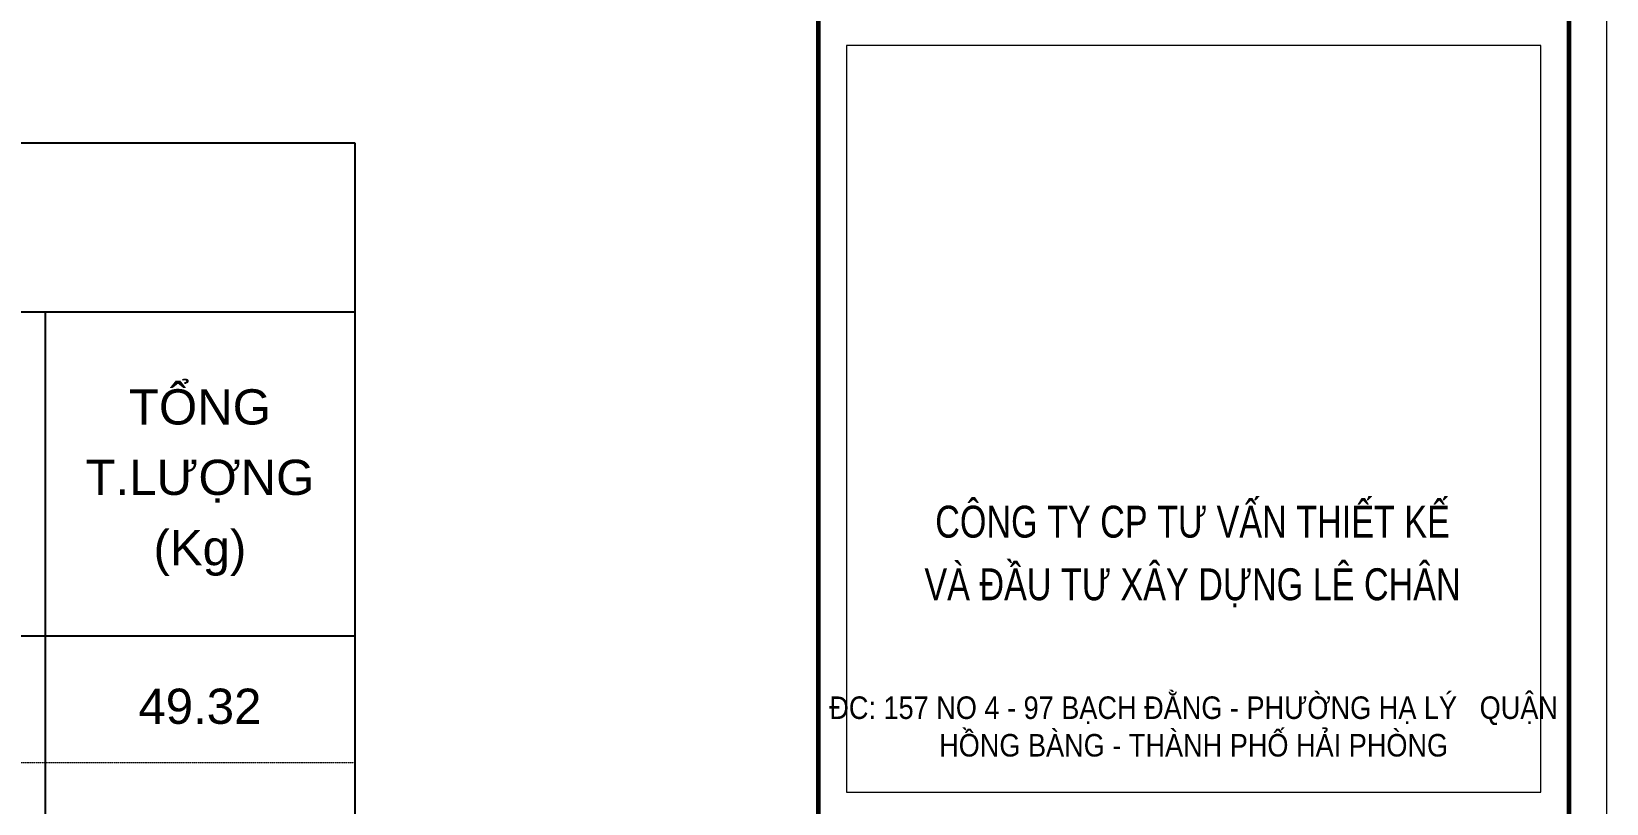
# Model space of a CAD drawing. Header units: millimetres. Extents: x 108335 to 288936, y -578047 to -548347.
# Drawn here: x 283900 to 288936, y -555741 to -553275 of the extents above; entities that cross this region are included whole.
import ezdxf
from ezdxf.enums import TextEntityAlignment as Align

# ---------------------------------------------------------------- set-up
doc = ezdxf.new("R2010")
doc.units = ezdxf.units.MM
doc.header["$MEASUREMENT"] = 0
doc.linetypes.add('HIDDEN', pattern=[0.375, 0.25, -0.125])
doc.layers.get('Defpoints').update_dxf_attribs({"color": 1})
doc.layers.add('Khungten_LCDI', color=7, linetype='Continuous')
for name, color, linetype, lineweight in [('LC MANH DUT', 35, 'HIDDEN', 5), ('LC Net thay', 7, 'Continuous', 25), ('LC Text1', 3, 'Continuous', 20)]:
    doc.layers.add(name, color=color, linetype=linetype, lineweight=lineweight)
doc.styles.add('Hoa', font='micross.ttf')
doc.styles.add('Khungten', font='VHAVAN.TTF', dxfattribs={"width": 0.9, "height": 5000})
doc.styles.add('Thuong', font='micross.ttf')
doc.styles.add('Title', font='VHBLACK.TTF', dxfattribs={"width": 0.8})

# ---------------------------------------------------------------- blocks, each defined once
blk = doc.blocks.new('Nha o can bo nhan vien Trung doan')
at = {"layer": 'Defpoints', "lineweight": 0}
blk.add_lwpolyline([(-1200.00012343745, -14850.00004839799), (-1200.00012343745, 14849.99995158711), (40799.99878725787, 14849.99995158711), (40799.99878725787, -14850.00004839799)], close=True, dxfattribs=at)
at = {"layer": 'Khungten_LCDI', "color": 5, "lineweight": 60}
blk.add_line((36600.02561790129, 14649.99995158711), (36600.02561790129, -14650.00004839799), dxfattribs=at)
at = {"layer": 'Khungten_LCDI', "color": 5, "lineweight": 25}
blk.add_line((40599.99878731748, -14650.00004839799), (40599.99878731748, 14649.99995158711), dxfattribs=at)
at = {"layer": 'Khungten_LCDI', "color": 5, "lineweight": 60}
blk.add_lwpolyline([(-0.0001238546828972, -14650.00004839799), (-0.0001238546828972, 14649.99995158711), (40599.99878731748, 14649.99995158711), (40599.99878731748, -14650.00004839799)], close=True, dxfattribs=at)
at = {"layer": 'Khungten_LCDI', "color": 9, "lineweight": 15}
blk.add_lwpolyline([(36750.0248122253, 2587.221389470175), (40449.99959302326, 2587.221389470175), (40449.99959302326, 6561.543118124687), (36750.0248122253, 6561.543118124687)], close=True, dxfattribs=at)
at = {"color": 7, "style": 'Title', "width": 0.8}
for s, p in [('c«ng ty cp t\xad vÊn thiÕt kÕ', (38594.21898141881, 3941.873547541157)), ('vµ ®Çu t\xad x©y dùng lª ch©n', (38594.21898141881, 3608.58728955234))]:
    blk.add_text(s, height=169.9999955908556, dxfattribs=at).set_placement(p, align=Align.CENTER)
at = {"color": 7, "insert": (38600.01220262428, 3096.45683442288), "char_height": 120, "attachment_point": 2, "style": 'Khungten'}
blk.add_mtext_dynamic_manual_height_columns('®c: 157 no 4 - 97 b¹ch ®»ng - ph\xadêng h¹ lý   quËn hång bµng - thµnh phè h¶i phßng ', width=3886.568828173215, gutter_width=25, heights=[0], dxfattribs=at)
at = {"color": 7, "style": 'Khungten', "width": 0.8}
for tag, p in [('REVISION', (39498.75250059744, -10746.30400287262)), ('NGAYHT', (39546.07401225348, -11609.37096477947))]:
    blk.add_attdef(tag, text='', height=199.998925739526, dxfattribs=at).set_placement(p, align=Align.CENTER)
at = {"layer": 'LC Text1', "style": 'Title', "width": 1.485915225563214}
for tag, p, p2 in [('TENBANVE1', (36912.65752101321, -8885.760287350926), (40339.144821588, -8885.760287350926)), ('TENBANVE2', (36912.65752101321, -9562.465612738344), (40339.144821588, -9562.465612738344))]:
    blk.add_attdef(tag, text='', height=249.9999935159642, dxfattribs=at).set_placement(p, p2, align=Align.FIT)
at = {"layer": 'LC Text1', "style": 'Title', "width": 0.7}
blk.add_attdef('SOBANVE', text='', height=249.9999935159642, dxfattribs=at).set_placement((39561.98211139818, -13896.18076664111), align=Align.CENTER)

msp = doc.modelspace()

# ---------------------------------------------------------------- linework, layer by layer
at = {"layer": 'LC MANH DUT'}
msp.add_line((276991.1973573235, -555610.6938877335), (284933.6973573235, -555610.6938877335), dxfattribs=at)
at = {"layer": 'LC Net thay'}
for p, q in [((276316.1973573235, -553630.6938877335), (284933.6973573235, -553630.6938877335)), ((284933.6973573235, -553630.6938877335), (284933.6973573235, -560380.6938877335)), ((276316.1973573235, -554170.6938877335), (284933.6973573235, -554170.6938877335)), ((283943.6973573235, -554170.6938877335), (283943.6973573235, -559255.6938877335)), ((276316.1973573235, -555205.6938877335), (284933.6973573235, -555205.6938877335))]:
    msp.add_line(p, q, dxfattribs=at)

# ---------------------------------------------------------------- block references
at = {"layer": 'LC Net thay', "xscale": 0.6, "yscale": 0.6, "zscale": 0.6}
msp.add_blockref('Nha o can bo nhan vien Trung doan', (264455.6977581773, -557257.19385869, 0.0007749805088951), dxfattribs=at)

# ---------------------------------------------------------------- texts
at = {"layer": 'LC Text1'}
for s, style, p in [('TỔNG', 'Hoa', (284438.6973573235, -554530.6938877335)), ('T.LƯỢNG', 'Hoa', (284438.6973573235, -554755.6938877335)), ('(Kg)', 'Thuong', (284438.6973573235, -554980.6938877335))]:
    msp.add_text(s, height=112.5, dxfattribs=dict(at, style=style)).set_placement(p, align=Align.CENTER)
at = {"layer": 'LC Text1', "style": 'Hoa'}
msp.add_text('49.32', height=112.5, dxfattribs=at).set_placement((284438.6973573235, -555520.6938877335), align=Align.BOTTOM_CENTER)

doc.saveas('drawing.dxf')
